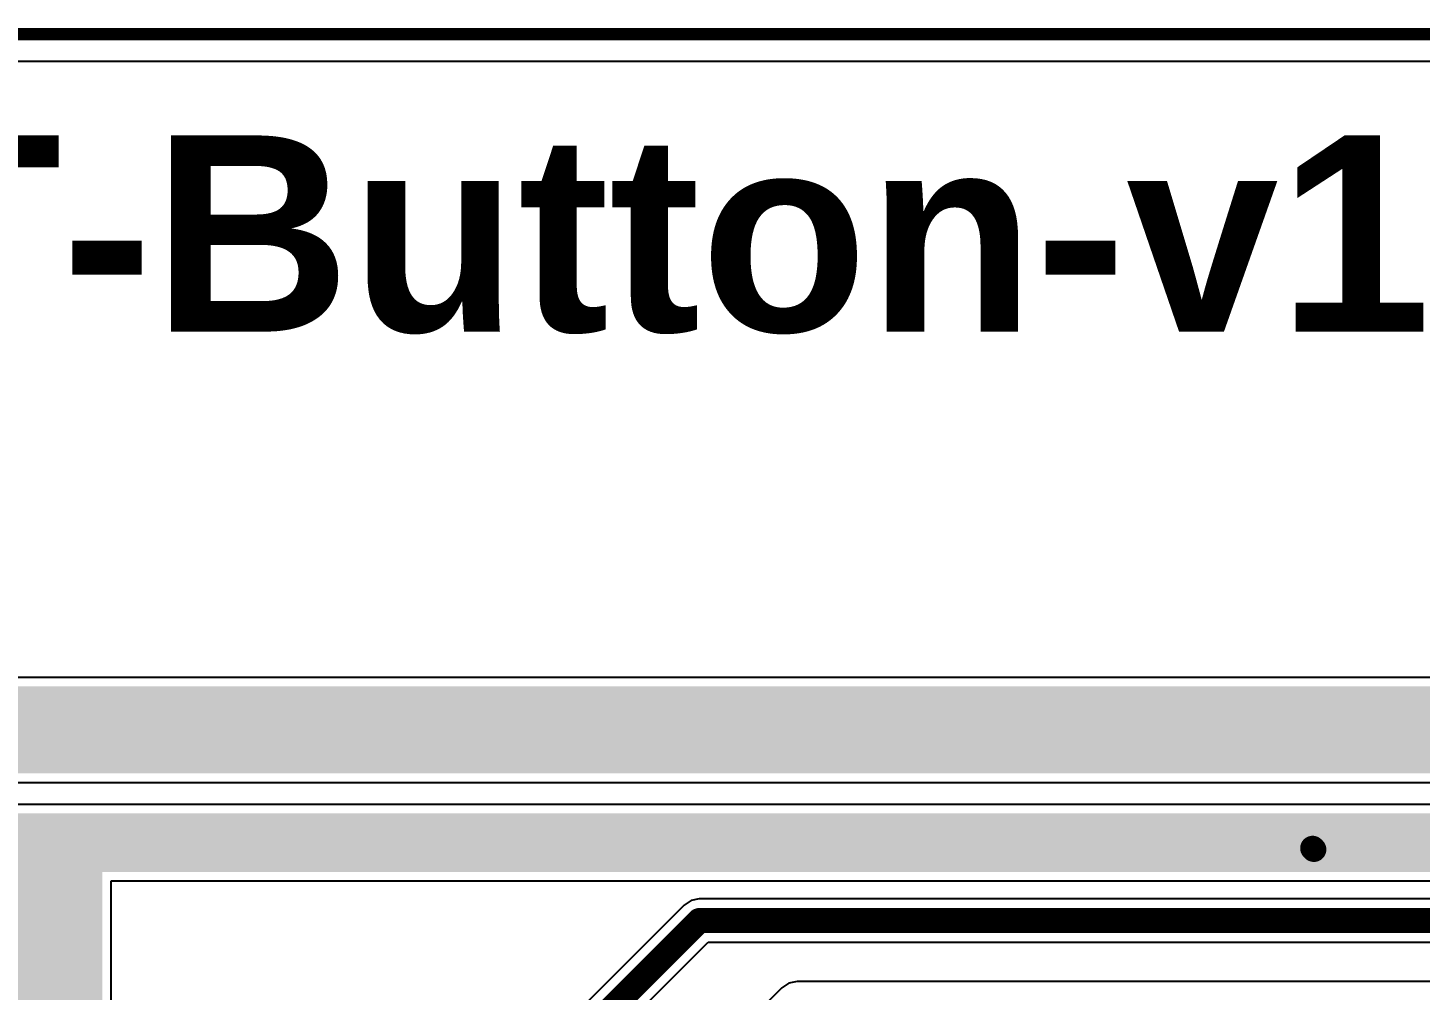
# Model space of a CAD drawing. Header units: inches. Extents: x -5 to 433, y -20 to 71.
# Drawn here: x 27.67 to 56.07, y 51.01 to 70.63 of the extents above; entities that cross this region are included whole.
import ezdxf

# ---------------------------------------------------------------- set-up
doc = ezdxf.new("R2010")
doc.units = ezdxf.units.IN
for name, color, linetype in [('Board Outline', 216, 'Continuous'), ('Top Layer', 1, 'Continuous'), ('Top Overlay', 2, 'Continuous')]:
    doc.layers.add(name, color=color, linetype=linetype)
doc.styles.add('Arial_Bold', font='', dxfattribs={"height": 0.2})
doc.styles.get('Arial_Bold').set_extended_font_data('Arial', bold=True)

msp = doc.modelspace()

# ---------------------------------------------------------------- hatches: boundary and pattern name
at = {"layer": 'Top Layer'}
for points in [[(8.89, 55.423), (74.397, 55.423), (74.397, 57.201), (8.89, 57.201)], [(24.106, 54.61), (24.106, 53.416), (64.541, 53.416), (64.541, 54.61)], [(24.155, 38.506), (29.184, 38.506), (29.184, 54.458), (24.155, 54.458)]]:
    msp.add_hatch(color=1, dxfattribs=at).paths.add_polyline_path(points)

# ---------------------------------------------------------------- linework, layer by layer
at = {"layer": 'Board Outline'}
msp.add_lwpolyline([(20, 70.5, 0.254, 0.254, 0), (60, 70.5, 0.254, 0.254, 0)], format="xyseb", dxfattribs=at)
at = {"layer": 'Top Layer'}
for p, q in [((20.086, 69.946), (59.983, 69.946)), ((74.524, 57.382), (8.89, 57.382)), ((14.151, 55.242), (69.567, 55.242)), ((64.541, 54.791), (24.106, 54.791)), ((29.365, 40.514), (29.365, 53.235)), ((29.365, 53.235), (64.541, 53.235)), ((41.194, 52.832), (41.051, 52.737)), ((41.362, 52.866), (41.194, 52.832)), ((63.525, 52.866), (41.362, 52.866)), ((41.051, 52.737), (38.449, 50.135)), ((39.201, 49.642), (41.544, 51.985)), ((41.544, 51.985), (63.525, 51.985)), ((43.189, 51.15), (43.046, 51.054)), ((43.358, 51.183), (43.189, 51.15)), ((64.122, 51.183), (43.358, 51.183)), ((43.046, 51.054), (39.897, 47.905))]:
    msp.add_line(p, q, dxfattribs=at)
for points in [[(53.873, 53.899, 0.508, 0.508, 0), (53.899, 53.873, 0.508, 0.508, 0)], [(38.76, 49.824, 0.508, 0.508, 0), (41.362, 52.426, 0.508, 0.508, 0)], [(41.362, 52.426, 0.508, 0.508, 0), (64.084, 52.426, 0.508, 0.508, 0)]]:
    msp.add_lwpolyline(points, format="xyseb", dxfattribs=at)
for points in [[(53.746, 53.899, 0.254, 0.254, 1), (54, 53.899, 0.254, 0.254, 1)], [(53.772, 53.873, 0.254, 0.254, 1), (54.026, 53.873, 0.254, 0.254, 1)], [(41.235, 52.426, 0.254, 0.254, 1), (41.489, 52.426, 0.254, 0.254, 1)], [(41.235, 52.426, 0.254, 0.254, 1), (41.489, 52.426, 0.254, 0.254, 1)]]:
    msp.add_lwpolyline(points, format="xyseb", close=True, dxfattribs=at)

# ---------------------------------------------------------------- texts
at = {"layer": 'Top Overlay', "style": 'Arial_Bold'}
msp.add_text('IoT-Button-v1.5', height=4, dxfattribs=at).set_placement((19.976, 64.433))

doc.saveas('drawing.dxf')
